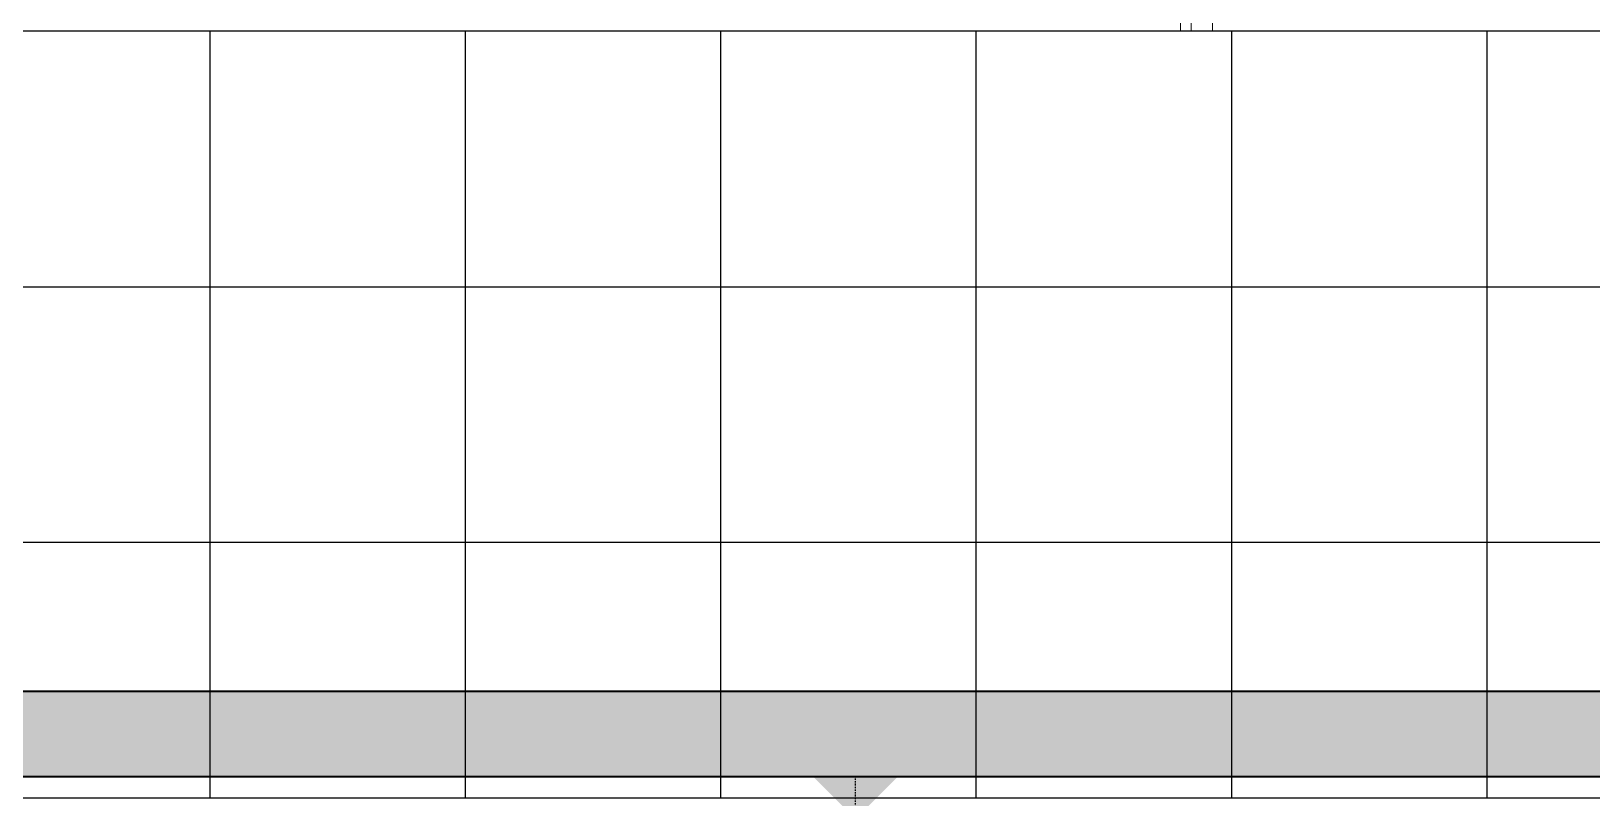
# Model space of a CAD drawing. Extents: x -560814 to 57327, y -29287 to 19916.
# Drawn here: x 34876 to 38542, y -2710 to -910 of the extents above; entities that cross this region are included whole.
import ezdxf

# ---------------------------------------------------------------- set-up
doc = ezdxf.new("R2010")
doc.units = 0
doc.header["$LTSCALE"] = 0.25
doc.linetypes.add('DASHDOT', pattern=[25.4, 12.7, -6.35, 0, -6.35])
for name, color, linetype, lineweight in [('01-First Floor$0$Aluminum', 251, 'Continuous', 5), ('01-First Floor$0$Walls', 251, 'Continuous', 5), ('E-LITE-CLNG-CNDT', 6, 'DASHDOT', 35), ('T-CABL-TRAY', 60, 'Continuous', 35), ('T-DATA-CLNG-COND', 51, 'DASHDOT', 25), ('T-DATA-CLNG-COND @ 100', 51, 'DASHDOT', 25)]:
    doc.layers.add(name, color=color, linetype=linetype, lineweight=lineweight)
doc.layers.add('01-First Floor$0$FALSE CEILING', color=251, linetype='Continuous')

# ---------------------------------------------------------------- blocks, each defined once
blk = doc.blocks.new('01-First Floor$0$A$C37be4daf')
at = {"layer": '01-First Floor$0$Aluminum'}
for p, q in [((1416, 598.2), (216, 598.2)), ((241, 498.2), (241, 598.2)), ((291, 548.2), (291, 598.2)), ((1341, 548.2), (1341, 598.2)), ((1391, 498.2), (1391, 598.2)), ((291, 573.2), (1341, 573.2)), ((1391, 548.2), (241, 548.2)), ((1416, 498.2), (216, 498.2))]:
    blk.add_line(p, q, dxfattribs=at)
at = {"layer": '01-First Floor$0$Walls'}
for p, q in [((216, 498.2), (216, 598.2)), ((1416, 498.2), (1416, 598.2))]:
    blk.add_line(p, q, dxfattribs=at)
blk = doc.blocks.new('01-First Floor')
at = {"layer": '01-First Floor$0$FALSE CEILING', "linetype": 'Continuous'}
for p, q in [((35296.4, -2710), (35296.4, -910)), ((35896.4, -2710), (35896.4, -910)), ((36496.4, -2710), (36496.4, -910)), ((37096.4, -2710), (37096.4, -910)), ((37696.4, -2710), (37696.4, -910)), ((38296.4, -2710), (38296.4, -910)), ((8296.4, -1510), (48976, -1510)), ((8296.4, -2110), (48976, -2110))]:
    blk.add_line(p, q, dxfattribs=at)
at = {"layer": '01-First Floor$0$FALSE CEILING'}
blk.add_lwpolyline([(48976, -910), (8296.4, -910), (8296.4, -2710), (48976, -2710), (48976, -910)], dxfattribs=at)
at = {"xscale": -1, "rotation": 180}
blk.add_blockref('01-First Floor$0$A$C37be4daf', (37360, -311.8), dxfattribs=at)
blk = doc.blocks.new('*U121')
at = {"lineweight": 0}
h = blk.add_hatch(dxfattribs=at)
h.set_pattern_fill('HEX', color=253, scale=8, angle=270, style=0)
h.set_pattern_definition([(270, (2e-10, -9388.563), (43.9941, 8e-13), [25.4, -50.8]), (30, (2e-10, -9388.563), (-21.99705, 38.1), [25.4, -50.8]), (330, (2e-10, -9413.963), (21.99705, 38.1), [25.4, -50.8])])
h.paths.add_polyline_path([(-200, -9550), (0, -9550), (0, 0), (-200, 0)])
at = {"color": 0}
for p, q in [((0, 0), (0, -9550)), ((-200, 0), (-200, -9550))]:
    blk.add_line(p, q, dxfattribs=at)
blk = doc.blocks.new('*U96')
blk.add_hatch(color=256).paths.add_polyline_path([(0, -1), (1, 0), (0, 1)])

msp = doc.modelspace()

# ---------------------------------------------------------------- linework, layer by layer
at = {"layer": 'T-DATA-CLNG-COND'}
msp.add_lwpolyline([(36432.3, -2961.5), (36712.8, -2961.5, 0.414214), (36812.8, -2861.5), (36812.8, -2660)], format="xyb", dxfattribs=at)

# ---------------------------------------------------------------- block references
at = {"layer": 'E-LITE-CLNG-CNDT'}
msp.add_blockref('01-First Floor', (0, 0), dxfattribs=at)
at = {"layer": 'T-CABL-TRAY', "linetype": 'Continuous', "xscale": -1, "rotation": 90}
msp.add_blockref('*U121', (33326, -2660), dxfattribs=at)
at = {"layer": 'T-DATA-CLNG-COND @ 100', "xscale": -100, "yscale": 100, "zscale": 100, "rotation": 90.00000000001782}
msp.add_blockref('*U96', (36812.8, -2660), dxfattribs=at)

doc.saveas('drawing.dxf')
